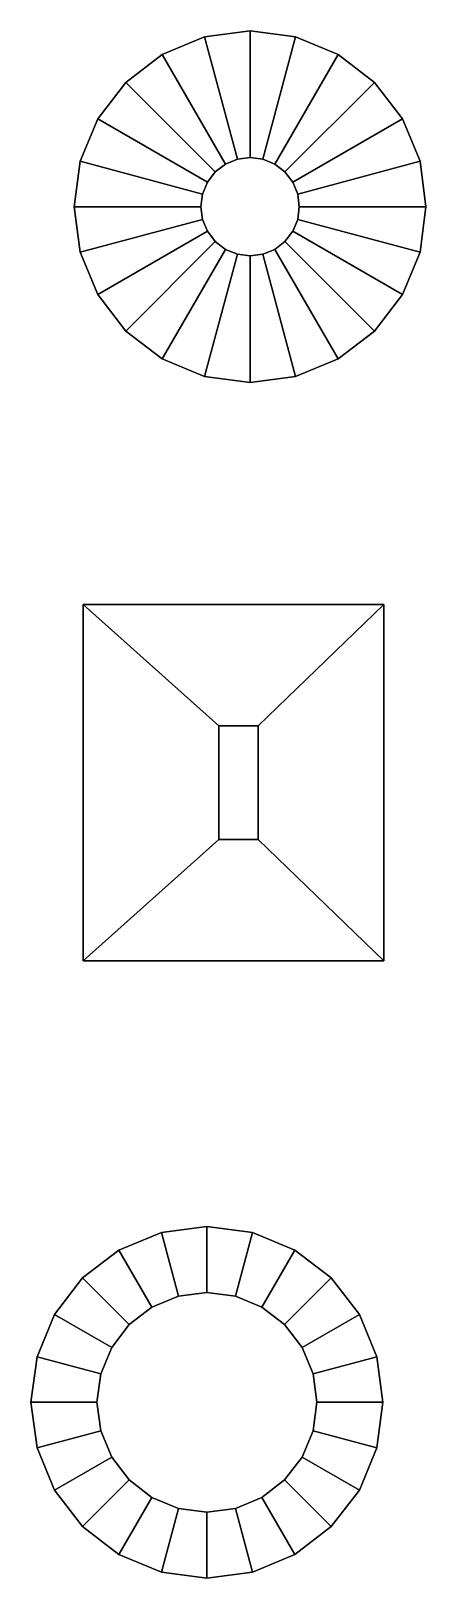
# Model space of a CAD drawing. Header units: metres. Extents: x -30 to 30, y -30 to 261.
# Drawn here: x -17.4 to 21.9, y 106.9 to 261 of the extents above; entities that cross this region are included whole.
import ezdxf

# ---------------------------------------------------------------- set-up
doc = ezdxf.new("R2010")
doc.units = ezdxf.units.M

msp = doc.modelspace()

# ---------------------------------------------------------------- linework, layer by layer
at = {"layer": 'Layer0'}
for points, invisible_edges in [([(-4.36, 258.62), (-0.14, 226.56), (-0.14, 260.37)], 3), ([(3.13, 248.2, 30.26), (-4.36, 258.62), (-0.14, 260.37)], 1), ([(-0.14, 260.37), (4.39, 225.97), (4.39, 260.97)], 3), ([(4.39, 248.37, 30.26), (-0.14, 260.37), (4.39, 260.97)], 1), ([(-0.14, 260.37), (-0.14, 226.56), (4.39, 225.97)], 13), ([(-0.14, 260.37), (4.39, 248.37, 30.26), (3.13, 248.2, 30.26)], 1), ([(4.39, 260.97), (4.39, 225.97), (8.92, 226.56)], 13), ([(4.39, 260.97), (8.92, 226.56), (8.92, 260.37)], 3), ([(5.66, 248.2, 30.26), (4.39, 260.97), (8.92, 260.37)], 1), ([(4.39, 260.97), (5.66, 248.2, 30.26), (4.39, 248.37, 30.26)], 1), ([(8.92, 260.37), (6.84, 247.71, 30.26), (5.66, 248.2, 30.26)], 1), ([(6.84, 247.71, 30.26), (8.92, 260.37), (13.14, 258.62)], 1), ([(8.92, 260.37), (8.92, 226.56), (13.14, 228.31)], 13), ([(8.92, 260.37), (13.14, 228.31), (13.14, 258.62)], 3), ([(-7.98, 255.84), (-4.36, 228.31), (-4.36, 258.62)], 3), ([(1.94, 247.71, 30.26), (-7.98, 255.84), (-4.36, 258.62)], 1), ([(-4.36, 258.62), (-4.36, 228.31), (-0.14, 226.56)], 13), ([(-4.36, 258.62), (3.13, 248.2, 30.26), (1.94, 247.71, 30.26)], 1), ([(13.14, 258.62), (7.86, 246.93, 30.26), (6.84, 247.71, 30.26)], 1), ([(7.86, 246.93, 30.26), (13.14, 258.62), (16.77, 255.84)], 1), ([(13.14, 258.62), (13.14, 228.31), (16.77, 231.09)], 13), ([(13.14, 258.62), (16.77, 231.09), (16.77, 255.84)], 3), ([(-10.76, 252.22), (-7.98, 231.09), (-7.98, 255.84)], 3), ([(0.93, 246.93, 30.26), (-10.76, 252.22), (-7.98, 255.84)], 1), ([(-7.98, 255.84), (-7.98, 231.09), (-4.36, 228.31)], 13), ([(-7.98, 255.84), (1.94, 247.71, 30.26), (0.93, 246.93, 30.26)], 1), ([(19.55, 252.22), (7.86, 246.93, 30.26), (16.77, 255.84)], 1), ([(16.77, 255.84), (16.77, 231.09), (19.55, 234.72)], 13), ([(16.77, 255.84), (19.55, 234.72), (19.55, 252.22)], 3), ([(-12.51, 247.99), (-10.76, 234.72), (-10.76, 252.22)], 3), ([(0.15, 245.92, 30.26), (-12.51, 247.99), (-10.76, 252.22)], 1), ([(-10.76, 252.22), (-10.76, 234.72), (-7.98, 231.09)], 13), ([(-10.76, 252.22), (0.93, 246.93, 30.26), (0.15, 245.92, 30.26)], 1), ([(7.86, 246.93, 30.26), (19.55, 252.22), (8.64, 245.92, 30.26)], 1), ([(21.3, 247.99), (8.64, 245.92, 30.26), (19.55, 252.22)], 1), ([(19.55, 252.22), (19.55, 234.72), (21.3, 238.94)], 13), ([(19.55, 252.22), (21.3, 238.94), (21.3, 247.99)], 3), ([(-12.51, 247.99), (-0.51, 243.47, 30.26), (-13.11, 243.47)], 1), ([(-12.51, 238.94), (-12.51, 247.99), (-13.11, 243.47)], 1), ([(-0.51, 243.47, 30.26), (-12.51, 247.99), (-0.34, 244.73, 30.26)], 1), ([(-12.51, 247.99), (-12.51, 238.94), (-10.76, 234.72)], 13), ([(-12.51, 247.99), (0.15, 245.92, 30.26), (-0.34, 244.73, 30.26)], 1), ([(1.94, 239.22, 30.26), (1.94, 247.71, 30.26), (3.13, 248.2, 30.26)], 13), ([(1.94, 239.22, 30.26), (3.13, 248.2, 30.26), (3.13, 238.73, 30.26)], 3), ([(3.13, 238.73, 30.26), (3.13, 248.2, 30.26), (4.39, 248.37, 30.26)], 13), ([(3.13, 238.73, 30.26), (4.39, 248.37, 30.26), (4.39, 238.57, 30.26)], 3), ([(4.39, 238.57, 30.26), (4.39, 248.37, 30.26), (5.66, 248.2, 30.26)], 13), ([(4.39, 238.57, 30.26), (5.66, 248.2, 30.26), (5.66, 238.73, 30.26)], 3), ([(5.66, 238.73, 30.26), (5.66, 248.2, 30.26), (6.84, 247.71, 30.26)], 13), ([(8.64, 245.92, 30.26), (21.3, 247.99), (9.13, 244.73, 30.26)], 1), ([(21.89, 243.47), (9.13, 244.73, 30.26), (21.3, 247.99)], 1), ([(21.3, 247.99), (21.3, 238.94), (21.89, 243.47)], 1), ([(0.93, 240, 30.26), (0.15, 245.92, 30.26), (0.93, 246.93, 30.26)], 13), ([(0.93, 240, 30.26), (0.93, 246.93, 30.26), (1.94, 247.71, 30.26)], 13), ([(0.93, 240, 30.26), (1.94, 247.71, 30.26), (1.94, 239.22, 30.26)], 3), ([(5.66, 238.73, 30.26), (6.84, 247.71, 30.26), (6.84, 239.22, 30.26)], 3), ([(6.84, 239.22, 30.26), (6.84, 247.71, 30.26), (7.86, 246.93, 30.26)], 13), ([(6.84, 239.22, 30.26), (7.86, 246.93, 30.26), (7.86, 240, 30.26)], 3), ([(7.86, 240, 30.26), (7.86, 246.93, 30.26), (8.64, 245.92, 30.26)], 13), ([(-0.34, 242.2, 30.26), (-0.34, 244.73, 30.26), (0.15, 245.92, 30.26)], 13), ([(-0.34, 242.2, 30.26), (0.15, 245.92, 30.26), (0.15, 241.02, 30.26)], 3), ([(0.15, 241.02, 30.26), (0.15, 245.92, 30.26), (0.93, 240, 30.26)], 3), ([(7.86, 240, 30.26), (8.64, 245.92, 30.26), (8.64, 241.02, 30.26)], 3), ([(8.64, 241.02, 30.26), (8.64, 245.92, 30.26), (9.13, 244.73, 30.26)], 13), ([(-13.11, 243.47), (-0.34, 242.2, 30.26), (-12.51, 238.94)], 1), ([(-0.34, 242.2, 30.26), (-13.11, 243.47), (-0.51, 243.47, 30.26)], 1), ([(-0.34, 244.73, 30.26), (-0.34, 242.2, 30.26), (-0.51, 243.47, 30.26)], 1), ([(8.64, 241.02, 30.26), (9.13, 244.73, 30.26), (9.13, 242.2, 30.26)], 3), ([(9.13, 244.73, 30.26), (21.89, 243.47), (9.29, 243.47, 30.26)], 1), ([(9.13, 242.2, 30.26), (9.13, 244.73, 30.26), (9.29, 243.47, 30.26)], 1), ([(9.13, 242.2, 30.26), (21.89, 243.47), (21.3, 238.94)], 1), ([(21.89, 243.47), (9.13, 242.2, 30.26), (9.29, 243.47, 30.26)], 1), ([(0.15, 241.02, 30.26), (-12.51, 238.94), (-0.34, 242.2, 30.26)], 1), ([(21.3, 238.94), (8.64, 241.02, 30.26), (9.13, 242.2, 30.26)], 1), ([(-12.51, 238.94), (0.15, 241.02, 30.26), (-10.76, 234.72)], 1), ([(0.93, 240, 30.26), (-10.76, 234.72), (0.15, 241.02, 30.26)], 1), ([(19.55, 234.72), (7.86, 240, 30.26), (8.64, 241.02, 30.26)], 1), ([(8.64, 241.02, 30.26), (21.3, 238.94), (19.55, 234.72)], 1), ([(-10.76, 234.72), (0.93, 240, 30.26), (-7.98, 231.09)], 1), ([(0.93, 240, 30.26), (-4.36, 228.31), (-7.98, 231.09)], 1), ([(-4.36, 228.31), (0.93, 240, 30.26), (1.94, 239.22, 30.26)], 1), ([(1.94, 239.22, 30.26), (-0.14, 226.56), (-4.36, 228.31)], 1), ([(-0.14, 226.56), (1.94, 239.22, 30.26), (3.13, 238.73, 30.26)], 1), ([(13.14, 228.31), (5.66, 238.73, 30.26), (6.84, 239.22, 30.26)], 1), ([(16.77, 231.09), (6.84, 239.22, 30.26), (7.86, 240, 30.26)], 1), ([(6.84, 239.22, 30.26), (16.77, 231.09), (13.14, 228.31)], 1), ([(7.86, 240, 30.26), (19.55, 234.72), (16.77, 231.09)], 1), ([(3.13, 238.73, 30.26), (4.39, 225.97), (-0.14, 226.56)], 1), ([(4.39, 225.97), (3.13, 238.73, 30.26), (4.39, 238.57, 30.26)], 1), ([(8.92, 226.56), (4.39, 238.57, 30.26), (5.66, 238.73, 30.26)], 1), ([(4.39, 238.57, 30.26), (8.92, 226.56), (4.39, 225.97)], 1), ([(5.66, 238.73, 30.26), (13.14, 228.31), (8.92, 226.56)], 1), ([(1.29, 191.78, 30.26), (17.69, 203.88), (-12.21, 203.88)], 1), ([(1.29, 180.48, 30.26), (-12.21, 203.88), (-12.21, 168.38)], 1), ([(-12.21, 203.88), (1.29, 180.48, 30.26), (1.29, 191.78, 30.26)], 1), ([(17.69, 203.88), (-12.21, 168.38), (-12.21, 203.88)], 1), ([(-12.21, 168.38), (17.69, 203.88), (2.74, 168.38)], 3), ([(17.69, 203.88), (1.29, 191.78, 30.26), (5.19, 191.78, 30.26)], 1), ([(2.74, 168.38), (17.69, 203.88), (2.89, 168.38)], 3), ([(2.89, 168.38), (17.69, 203.88), (17.69, 168.38)], 1), ([(17.69, 203.88), (5.19, 180.48, 30.26), (17.69, 168.38)], 1), ([(5.19, 180.48, 30.26), (17.69, 203.88), (5.19, 191.78, 30.26)], 1), ([(2.74, 180.48, 30.26), (1.29, 191.78, 30.26), (1.29, 180.48, 30.26)], 1), ([(1.29, 191.78, 30.26), (2.74, 180.48, 30.26), (5.19, 191.78, 30.26)], 3), ([(5.19, 191.78, 30.26), (2.74, 180.48, 30.26), (5.19, 180.48, 30.26)], 1), ([(2.74, 168.38), (5.19, 180.48, 30.26), (-12.21, 168.38)], 3), ([(-12.21, 168.38), (5.19, 180.48, 30.26), (1.29, 180.48, 30.26)], 3), ([(1.29, 180.48, 30.26), (5.19, 180.48, 30.26), (2.74, 180.48, 30.26)], 1), ([(2.89, 168.38), (5.19, 180.48, 30.26), (2.74, 168.38)], 3), ([(5.19, 180.48, 30.26), (2.89, 168.38), (17.69, 168.38)], 1), ([(-4.43, 141.35, 0.04), (0.1, 106.94, 0.04), (0.1, 141.94, 0.04)], 3), ([(0.1, 135.38, 30.3), (-4.43, 141.35, 0.04), (0.1, 141.94, 0.04)], 1), ([(0.1, 141.94, 0.04), (0.1, 106.94, 0.04), (4.63, 107.54, 0.04)], 13), ([(0.1, 141.94, 0.04), (4.63, 107.54, 0.04), (4.63, 141.35, 0.04)], 3), ([(2.93, 135.01, 30.3), (0.1, 141.94, 0.04), (4.63, 141.35, 0.04)], 1), ([(0.1, 141.94, 0.04), (2.93, 135.01, 30.3), (0.1, 135.38, 30.3)], 1), ([(-8.65, 139.6, 0.04), (-4.43, 107.54, 0.04), (-4.43, 141.35, 0.04)], 3), ([(-2.73, 135.01, 30.3), (-8.65, 139.6, 0.04), (-4.43, 141.35, 0.04)], 1), ([(-4.43, 141.35, 0.04), (-4.43, 107.54, 0.04), (0.1, 106.94, 0.04)], 13), ([(-4.43, 141.35, 0.04), (0.1, 135.38, 30.3), (-2.73, 135.01, 30.3)], 1), ([(4.63, 141.35, 0.04), (5.57, 133.91, 30.3), (2.93, 135.01, 30.3)], 1), ([(4.63, 141.35, 0.04), (4.63, 107.54, 0.04), (8.85, 109.29, 0.04)], 13), ([(4.63, 141.35, 0.04), (8.85, 109.29, 0.04), (8.85, 139.6, 0.04)], 3), ([(5.57, 133.91, 30.3), (4.63, 141.35, 0.04), (8.85, 139.6, 0.04)], 1), ([(-12.27, 136.82, 0.04), (-8.65, 109.29, 0.04), (-8.65, 139.6, 0.04)], 3), ([(-5.37, 133.91, 30.3), (-12.27, 136.82, 0.04), (-8.65, 139.6, 0.04)], 1), ([(-8.65, 139.6, 0.04), (-8.65, 109.29, 0.04), (-4.43, 107.54, 0.04)], 13), ([(-8.65, 139.6, 0.04), (-2.73, 135.01, 30.3), (-5.37, 133.91, 30.3)], 1), ([(8.85, 139.6, 0.04), (7.83, 132.18, 30.3), (5.57, 133.91, 30.3)], 1), ([(7.83, 132.18, 30.3), (8.85, 139.6, 0.04), (12.47, 136.82, 0.04)], 1), ([(8.85, 139.6, 0.04), (8.85, 109.29, 0.04), (12.47, 112.07, 0.04)], 13), ([(8.85, 139.6, 0.04), (12.47, 112.07, 0.04), (12.47, 136.82, 0.04)], 3), ([(-15.06, 133.19, 0.04), (-12.27, 112.07, 0.04), (-12.27, 136.82, 0.04)], 3), ([(-7.63, 132.18, 30.3), (-15.06, 133.19, 0.04), (-12.27, 136.82, 0.04)], 1), ([(-12.27, 136.82, 0.04), (-12.27, 112.07, 0.04), (-8.65, 109.29, 0.04)], 13), ([(-12.27, 136.82, 0.04), (-5.37, 133.91, 30.3), (-7.63, 132.18, 30.3)], 1), ([(15.26, 133.19, 0.04), (7.83, 132.18, 30.3), (12.47, 136.82, 0.04)], 1), ([(12.47, 136.82, 0.04), (12.47, 112.07, 0.04), (15.26, 115.69, 0.04)], 13), ([(12.47, 136.82, 0.04), (15.26, 115.69, 0.04), (15.26, 133.19, 0.04)], 3), ([(-2.73, 113.88, 30.3), (-5.37, 133.91, 30.3), (-2.73, 135.01, 30.3)], 13), ([(0.1, 113.5, 30.3), (-2.73, 135.01, 30.3), (0.1, 135.38, 30.3)], 13), ([(-2.73, 113.88, 30.3), (-2.73, 135.01, 30.3), (0.1, 113.5, 30.3)], 3), ([(0.1, 113.5, 30.3), (0.1, 135.38, 30.3), (2.93, 113.88, 30.3)], 3), ([(2.93, 113.88, 30.3), (0.1, 135.38, 30.3), (2.93, 135.01, 30.3)], 13), ([(2.93, 113.88, 30.3), (2.93, 135.01, 30.3), (5.57, 133.91, 30.3)], 13), ([(-16.8, 128.97, 0.04), (-15.06, 115.69, 0.04), (-15.06, 133.19, 0.04)], 3), ([(-9.37, 129.91, 30.3), (-16.8, 128.97, 0.04), (-15.06, 133.19, 0.04)], 1), ([(-15.06, 133.19, 0.04), (-15.06, 115.69, 0.04), (-12.27, 112.07, 0.04)], 13), ([(-15.06, 133.19, 0.04), (-7.63, 132.18, 30.3), (-9.37, 129.91, 30.3)], 1), ([(-5.37, 114.97, 30.3), (-7.63, 132.18, 30.3), (-5.37, 133.91, 30.3)], 13), ([(-5.37, 114.97, 30.3), (-5.37, 133.91, 30.3), (-2.73, 113.88, 30.3)], 3), ([(2.93, 113.88, 30.3), (5.57, 133.91, 30.3), (5.57, 114.97, 30.3)], 3), ([(5.57, 114.97, 30.3), (5.57, 133.91, 30.3), (7.83, 132.18, 30.3)], 13), ([(7.83, 132.18, 30.3), (15.26, 133.19, 0.04), (9.57, 129.91, 30.3)], 1), ([(17, 128.97, 0.04), (9.57, 129.91, 30.3), (15.26, 133.19, 0.04)], 1), ([(15.26, 133.19, 0.04), (15.26, 115.69, 0.04), (17, 119.91, 0.04)], 13), ([(15.26, 133.19, 0.04), (17, 119.91, 0.04), (17, 128.97, 0.04)], 3), ([(-7.63, 116.71, 30.3), (-9.37, 129.91, 30.3), (-7.63, 132.18, 30.3)], 13), ([(-7.63, 116.71, 30.3), (-7.63, 132.18, 30.3), (-5.37, 114.97, 30.3)], 3), ([(5.57, 114.97, 30.3), (7.83, 132.18, 30.3), (7.83, 116.71, 30.3)], 3), ([(7.83, 116.71, 30.3), (7.83, 132.18, 30.3), (9.57, 118.97, 30.3)], 3), ([(9.57, 118.97, 30.3), (7.83, 132.18, 30.3), (9.57, 129.91, 30.3)], 13), ([(-16.8, 128.97, 0.04), (-9.37, 129.91, 30.3), (-10.46, 127.27, 30.3)], 1), ([(-9.37, 118.97, 30.3), (-10.46, 127.27, 30.3), (-9.37, 129.91, 30.3)], 13), ([(-9.37, 118.97, 30.3), (-9.37, 129.91, 30.3), (-7.63, 116.71, 30.3)], 3), ([(9.57, 118.97, 30.3), (9.57, 129.91, 30.3), (10.66, 121.61, 30.3)], 3), ([(10.66, 121.61, 30.3), (9.57, 129.91, 30.3), (10.66, 127.27, 30.3)], 13), ([(9.57, 129.91, 30.3), (17, 128.97, 0.04), (10.66, 127.27, 30.3)], 1), ([(-16.8, 119.91, 0.04), (-16.8, 128.97, 0.04), (-17.4, 124.44, 0.04)], 1), ([(-16.8, 128.97, 0.04), (-10.84, 124.44, 30.3), (-17.4, 124.44, 0.04)], 1), ([(-16.8, 128.97, 0.04), (-16.8, 119.91, 0.04), (-15.06, 115.69, 0.04)], 13), ([(-10.84, 124.44, 30.3), (-16.8, 128.97, 0.04), (-10.46, 127.27, 30.3)], 1), ([(17.6, 124.44, 0.04), (10.66, 127.27, 30.3), (17, 128.97, 0.04)], 1), ([(17, 128.97, 0.04), (17, 119.91, 0.04), (17.6, 124.44, 0.04)], 1), ([(-10.46, 127.27, 30.3), (-10.46, 121.61, 30.3), (-10.84, 124.44, 30.3)], 1), ([(-10.46, 121.61, 30.3), (-10.46, 127.27, 30.3), (-9.37, 118.97, 30.3)], 3), ([(10.66, 121.61, 30.3), (10.66, 127.27, 30.3), (11.04, 124.44, 30.3)], 1), ([(10.66, 127.27, 30.3), (17.6, 124.44, 0.04), (11.04, 124.44, 30.3)], 1), ([(-17.4, 124.44, 0.04), (-10.46, 121.61, 30.3), (-16.8, 119.91, 0.04)], 1), ([(-10.46, 121.61, 30.3), (-17.4, 124.44, 0.04), (-10.84, 124.44, 30.3)], 1), ([(10.66, 121.61, 30.3), (17.6, 124.44, 0.04), (17, 119.91, 0.04)], 1), ([(17.6, 124.44, 0.04), (10.66, 121.61, 30.3), (11.04, 124.44, 30.3)], 1), ([(-9.37, 118.97, 30.3), (-16.8, 119.91, 0.04), (-10.46, 121.61, 30.3)], 1), ([(17, 119.91, 0.04), (9.57, 118.97, 30.3), (10.66, 121.61, 30.3)], 1), ([(-16.8, 119.91, 0.04), (-9.37, 118.97, 30.3), (-15.06, 115.69, 0.04)], 1), ([(-7.63, 116.71, 30.3), (-15.06, 115.69, 0.04), (-9.37, 118.97, 30.3)], 1), ([(15.26, 115.69, 0.04), (7.83, 116.71, 30.3), (9.57, 118.97, 30.3)], 1), ([(9.57, 118.97, 30.3), (17, 119.91, 0.04), (15.26, 115.69, 0.04)], 1), ([(-15.06, 115.69, 0.04), (-7.63, 116.71, 30.3), (-12.27, 112.07, 0.04)], 1), ([(-7.63, 116.71, 30.3), (-8.65, 109.29, 0.04), (-12.27, 112.07, 0.04)], 1), ([(-8.65, 109.29, 0.04), (-7.63, 116.71, 30.3), (-5.37, 114.97, 30.3)], 1), ([(12.47, 112.07, 0.04), (5.57, 114.97, 30.3), (7.83, 116.71, 30.3)], 1), ([(7.83, 116.71, 30.3), (15.26, 115.69, 0.04), (12.47, 112.07, 0.04)], 1), ([(-5.37, 114.97, 30.3), (-4.43, 107.54, 0.04), (-8.65, 109.29, 0.04)], 1), ([(-4.43, 107.54, 0.04), (-5.37, 114.97, 30.3), (-2.73, 113.88, 30.3)], 1), ([(8.85, 109.29, 0.04), (2.93, 113.88, 30.3), (5.57, 114.97, 30.3)], 1), ([(5.57, 114.97, 30.3), (12.47, 112.07, 0.04), (8.85, 109.29, 0.04)], 1), ([(-2.73, 113.88, 30.3), (0.1, 106.94, 0.04), (-4.43, 107.54, 0.04)], 1), ([(0.1, 106.94, 0.04), (-2.73, 113.88, 30.3), (0.1, 113.5, 30.3)], 1), ([(4.63, 107.54, 0.04), (0.1, 113.5, 30.3), (2.93, 113.88, 30.3)], 1), ([(0.1, 113.5, 30.3), (4.63, 107.54, 0.04), (0.1, 106.94, 0.04)], 1), ([(2.93, 113.88, 30.3), (8.85, 109.29, 0.04), (4.63, 107.54, 0.04)], 1)]:
    msp.add_3dface(points, dxfattribs=dict(at, invisible_edges=invisible_edges))

doc.saveas('drawing.dxf')
